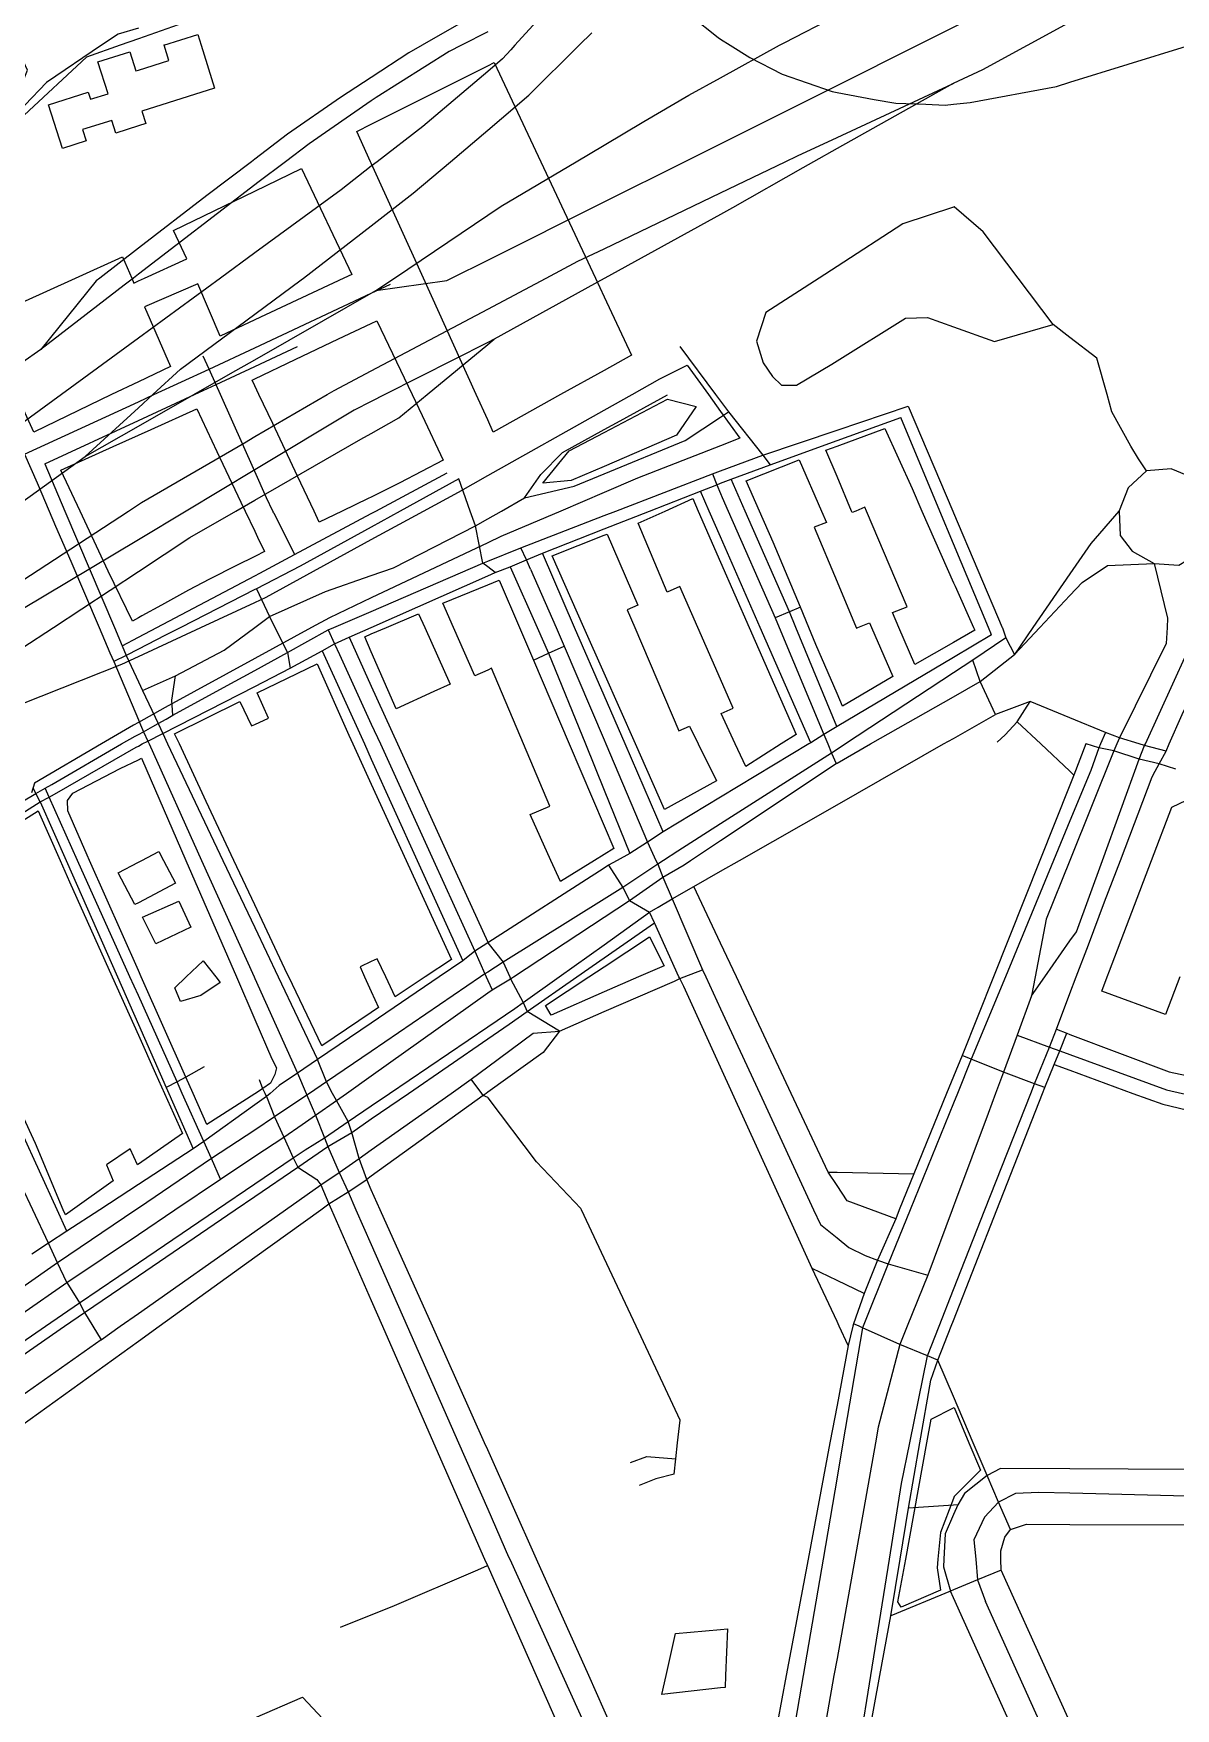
# Model space of a CAD drawing. Header units: millimetres. Extents: x 1 to 1052, y 2 to 1015.
# Drawn here: x 333 to 627.2, y 351.5 to 783 of the extents above; entities that cross this region are included whole.
import ezdxf

# ---------------------------------------------------------------- set-up
doc = ezdxf.new("R2010")
doc.units = ezdxf.units.MM

msp = doc.modelspace()

# ---------------------------------------------------------------- linework, layer by layer
at = {"layer": 'buildings'}
for points in [[(336.8689, 764.6854, 23.8636), (347.0833, 767.9036, 23.1693), (347.6518, 766.0931, 22.9805), (352.1828, 767.5176, 22.6832), (349.5974, 775.6986, 23.5514), (357.793, 778.2777, 23.0884), (359.3403, 773.3674, 22.5427), (360, 773.5746, 22.5046), (367.86, 776.0442, 22.1839), (366.6088, 780, 22.6292), (366.6006, 780.0257, 22.6319), (375.2947, 782.7602, 22.3161), (376.1667, 780, 22.009), (379.6579, 768.9483, 20.667), (360.8896, 763.0361, 21.5279), (361.915, 759.8033, 21.1651), (360, 759.2019, 21.2667), (354.1747, 757.3722, 21.6782), (353.1497, 760.6143, 22.0398), (345.6322, 758.2574, 22.5788), (346.5392, 755.3664, 22.273), (340.4252, 753.4423, 22.7445), (336.8689, 764.6854, 23.8636)], [(416.2938, 757.7984, 17.3468), (420, 759.6599, 17.3698), (450, 774.7279, 17.5226), (451.6553, 775.5593, 17.5067), (463.6625, 750, 14.8888), (477.7558, 720, 13.4737), (480, 715.2228, 13.3669), (487.0785, 700.1549, 13.0426), (480, 696.2259, 12.9134), (468.7836, 690, 12.5122), (451.4271, 680.366, 11.9369), (450, 683.5112, 11.9613), (447.0558, 690, 12.0559), (433.444, 720, 13.4794), (420, 749.6302, 16.2293), (419.8322, 750, 16.2715), (416.2938, 757.7984, 17.3468)], [(330, 713.7173, 19.9693), (343.7851, 720, 19.1356), (355.8961, 725.5196, 18.1346), (358.2849, 720, 17.1908), (358.8287, 718.7433, 16.9549), (360, 719.2758, 16.8678), (361.5928, 720, 16.8225), (372.499, 724.9587, 16.4551), (369.0279, 732.3054, 17.6157), (390, 742.4235, 16.9674), (402.0361, 748.2304, 17.0255), (415.0305, 720.9797, 13.7816), (412.9447, 720, 13.7446), (390, 709.2224, 13.4832), (381.0526, 705.0196, 13.7081), (375.3287, 718.5549, 15.4797), (361.6068, 712.5871, 15.8888), (368.2422, 697.2718, 13.6241), (360, 693.3117, 13.5362), (353.1071, 690, 13.8063), (333.0485, 680.3627, 14.6366), (330, 687.1403, 15.7651)], [(389.3059, 693.7389, 12.2599), (390, 694.0702, 12.2552), (400.3761, 699.0221, 12.5308), (411.5713, 704.3277, 12.7456), (420, 708.3365, 12.8539), (421.4362, 709.0196, 12.8958), (430.5244, 690, 11.8687), (433.0811, 684.6495, 11.766), (438.5549, 673.1529, 11.5717), (427.3978, 667.3127, 11.2377), (420, 663.6088, 11.0003), (419.2206, 663.2186, 10.9843), (412.5168, 660, 10.8393), (406.6076, 657.1629, 10.7841), (405.2617, 660, 10.7826), (401.0135, 668.9547, 11.0811), (394.6062, 682.5304, 11.5998), (391.074, 690, 11.9191), (390, 692.2712, 12.1094), (389.3059, 693.7389, 12.2599)], [(340.0607, 670.5661, 12.9888), (353.5341, 676.6487, 12.6559), (360, 679.5619, 12.3798), (363.2563, 681.029, 12.3812), (375.0583, 686.3449, 12.3113), (380.2553, 675.35, 11.561), (386.3993, 662.3339, 10.8107), (387.5173, 660, 10.6918), (390, 654.8176, 10.609), (390.7272, 653.2996, 10.601), (392.5171, 649.5468, 10.5851), (390.184, 648.389, 10.5442), (390, 648.2973, 10.5409), (385.3122, 645.9609, 10.5293), (378.2977, 642.4693, 10.4863), (372.9336, 639.5958, 10.4285), (365.9526, 635.785, 10.3225), (360.8879, 632.9917, 10.2238), (360, 632.476, 10.204), (358.5115, 631.6115, 10.1952), (352.2519, 644.5358, 10.7487), (346.8341, 656.1048, 11.3825), (345.0096, 660, 11.6257), (340.0607, 670.5661, 12.9888)], [(537.127, 675.6938, 13.2931), (540, 676.7457, 13.254), (552.3052, 681.2507, 12.8568), (559.3297, 665.8303, 13.3668), (561.891, 660, 13.5862), (570, 641.541, 15.0001), (570.406, 640.6169, 15.0734), (575.1989, 630, 15.9241), (575.5224, 629.2834, 16.0069), (570, 626.152, 16.3847), (560.0413, 620.5052, 17.0072), (555.9391, 630, 15.9198), (554.2845, 633.8297, 15.6302), (558.0416, 635.3351, 15.514), (547.5813, 660, 13.7348), (547.1564, 661.002, 13.7025), (544.8634, 660, 13.7631), (543.9274, 659.591, 13.8019), (543.7547, 660, 13.7746), (540, 668.8908, 13.5165), (537.127, 675.6938, 13.2931)], [(516.5855, 667.7829, 13.4719), (530.2232, 673.1672, 13.3719), (535.9734, 660, 13.7803), (537.2494, 657.078, 13.9893), (534.0742, 655.8734, 14.0371), (540, 641.7513, 15.083), (544.931, 630, 15.9064), (544.9884, 629.8632, 15.9216), (545.3354, 630, 15.9069), (548.3552, 631.1902, 15.8239), (548.8731, 630, 15.9112), (554.3443, 617.4277, 17.3338), (541.3885, 609.7793, 18.1164), (540, 612.9933, 17.7571), (534.5337, 625.6458, 16.2233), (532.7214, 630, 15.7106), (530.5486, 635.2201, 15.3201), (523.505, 651.9789, 14.1565), (519.9931, 660, 13.648), (516.5855, 667.7829, 13.4719)], [(488.7931, 656.9148, 12.9615), (495.6804, 660, 13.0717), (502.8543, 663.2136, 13.2884), (504.2595, 660, 13.3674), (510, 646.8715, 14.2449), (517.3772, 630, 15.3105), (529.4368, 602.4201, 18.5146), (525.621, 600, 18.621), (516.4744, 594.199, 18.9534), (513.7946, 600, 18.165), (510.1529, 607.8832, 17.2618), (513.2836, 609.2604, 17.2373), (510, 616.7168, 16.4024), (504.1504, 630, 14.8294), (499.5001, 640.56, 14.1084), (496.2026, 639.1456, 14.0264), (488.7931, 656.9148, 12.9615)], [(466.6401, 648.445, 12.3934), (480, 653.7586, 12.7614), (480.7853, 654.071, 12.7792), (488.7134, 635.7992, 13.8287), (485.9203, 634.5854, 13.7472), (487.8794, 630, 14.0265), (499.2317, 603.4294, 17.0389), (501.9996, 604.5886, 17.0972), (504.2566, 600, 17.6649), (508.9191, 590.5209, 19.0337), (495.55, 583.1432, 18.9406), (488.0873, 600, 16.6689), (480, 618.2677, 14.6283), (474.806, 630, 13.354), (466.6401, 648.445, 12.3934)], [(438.4499, 636.2677, 11.5353), (450, 641.0025, 11.8153), (452.9286, 642.203, 11.9312), (458.1863, 630, 12.4463), (461.8064, 621.5978, 13.2378), (471.0063, 600, 15.4754), (480, 578.8864, 18.2778), (482.4811, 573.0618, 19.045), (480, 571.5359, 19.0114), (477.5025, 570, 18.9344), (468.7203, 564.5989, 18.7028), (466.2743, 570, 17.8993), (460.9103, 581.8446, 16.3348), (465.9904, 584.0205, 16.5713), (459.2423, 600, 14.5659), (451.0065, 619.5023, 12.7103), (450, 619.0539, 12.675), (446.6578, 617.5649, 12.6172), (441.2006, 630, 11.6998), (438.4499, 636.2677, 11.5353)], [(418.3037, 627.6126, 11.0253), (420, 628.3335, 11.0379), (423.9213, 630, 11.1118), (432.1988, 633.5178, 11.364), (433.7733, 630, 11.4471), (440.3129, 615.3893, 12.449), (436.1243, 613.5102, 12.3468), (426.4605, 609.0767, 12.0631), (420, 623.7579, 11.2014), (418.3037, 627.6126, 11.0253)], [(369.3267, 602.6516, 10.3961), (386.132, 610.9879, 10.5735), (389.1631, 604.6657, 10.7069), (390, 605.049, 10.715), (393.5338, 606.6675, 10.8234), (390.6047, 613.1347, 10.6165), (406.0259, 620.6168, 10.9287), (414.2287, 602.2319, 11.7371), (415.2515, 600, 11.8509), (420, 589.6379, 12.6743), (428.9992, 570, 14.6191), (434.4982, 558.0002, 16.2496), (440.6932, 544.4714, 18.148), (433.8958, 540, 17.9383), (426.1479, 534.9033, 17.6908), (423.732, 540, 16.9602), (421.5226, 544.6611, 16.3184), (420, 543.961, 16.2386), (417.1125, 542.633, 16.1436), (418.301, 540, 16.4712), (420, 536.2362, 16.9604), (421.8657, 532.1031, 17.54), (420, 530.8373, 17.476), (407.2967, 522.2184, 17.3192), (398.7673, 540, 14.979), (398.3774, 540.8128, 14.8843), (390, 558.5686, 12.911), (384.6065, 570, 11.896), (377.4458, 585.177, 11.1199), (370.5587, 600, 10.4375), (369.3267, 602.6516, 10.3961)], [(330, 580.0804, 10.5446), (334.19, 582.8041, 10.5359), (339.8432, 570, 10.8807), (342.2634, 564.5183, 11.2024), (353.2607, 540, 12.7578), (360, 524.9749, 14.1807), (364.4085, 515.1463, 15.2407), (366.7172, 510, 15.8085), (371.3736, 499.6203, 17.0144), (360, 491.7712, 17.038), (359.771, 491.6132, 17.0421), (357.9007, 495.706, 16.6018), (351.7783, 491.5672, 16.7023), (353.5465, 487.4322, 17.1373), (342.9914, 480, 17.297), (341.1873, 478.7297, 17.3418), (340.6553, 480, 17.1896), (333.516, 497.0443, 15.4694), (330, 504.733, 14.7022)], [(608.2252, 536.3078, 26.1389), (609.6284, 540, 25.927), (610.2092, 541.5282, 25.7876), (621.052, 570, 23.3116), (626.2813, 583.7316, 21.8621), (630, 585.5704, 21.7293)], [(464.9337, 532.6069, 21.7926), (476.075, 540, 22.0608), (480, 542.6046, 22.163), (491.6757, 550.3524, 22.3177), (495.4247, 542.8861, 23.5121), (488.8324, 540, 23.2504), (480, 536.1332, 22.9059), (466.3571, 530.1602, 22.2136), (464.9337, 532.6069, 21.7926)], [(628.3462, 540, 25.9348), (624.6335, 530.3536, 26.4474), (608.2252, 536.3078, 26.1389)], [(494.8871, 355.1439, 36.6801), (495.971, 360, 36.6387), (498.3902, 370.8387, 36.2523), (510, 371.8819, 36.4376), (511.7474, 372.0389, 36.4153), (511.3047, 360, 36.8864), (511.193, 356.9608, 36.9261), (510, 356.8279, 36.9338), (494.8871, 355.1439, 36.6801)]]:
    msp.add_polyline3d(points, dxfattribs=at)
at = {"layer": 'highways'}
for points in [[(535.9497, 994.3021, 21.1147), (535.9241, 990, 21.2824), (535.8688, 980.7171, 21.4104), (534.7271, 960, 21.802), (534.5807, 957.3433, 21.7607), (531.683, 934.9103, 21.5896), (530.6733, 930, 21.5926), (526.579, 910.0893, 21.1801), (523.9853, 900, 21.0431), (522.0655, 892.5322, 20.8214), (514.4518, 870, 20.3192), (514.2217, 869.3192, 20.2957), (510, 859.2234, 20.0322), (506.6745, 851.2709, 19.7986), (500.5157, 840, 19.589), (495.2069, 830.2848, 19.2898), (483.4317, 811.5087, 18.7852), (482.2507, 810, 18.7618), (480, 807.1248, 18.6947), (470.0412, 794.4028, 18.1998), (457.0318, 780, 17.5765), (455.944, 778.7957, 17.5413)], [(421.1945, 716.7784, 13.3577), (425.9724, 720, 13.5222), (450, 736.201, 14.3609), (453.4549, 738.5305, 14.4581), (472.7985, 750, 14.6858), (480, 754.27, 14.754), (490.2572, 760.3518, 14.6465), (501.8559, 767.1164, 14.3786), (510, 771.617, 14.0952), (525.1694, 780, 13.499), (526.3518, 780.6534, 13.4661), (540, 787.6675, 12.9438), (540.2438, 787.7928, 12.9375), (569.3348, 799.8077, 11.8672), (570, 800.0301, 11.8369), (589.6886, 806.6131, 11.3914), (600, 809.2401, 11.1199), (602.9825, 810, 11.1102), (605.1177, 810.544, 11.1028), (625.3288, 814.5707, 10.9694), (630, 815.2099, 10.9278)], [(421.1945, 716.7784, 13.3577), (439.4387, 719.387, 13.4149), (440.6655, 720, 13.438), (450, 724.6642, 13.6656), (480, 739.6544, 14.1654), (500.7047, 750, 13.8557), (510, 754.6446, 13.671), (540, 769.6348, 12.6002), (560.744, 780, 11.9505), (570, 784.625, 11.6632), (595.4428, 797.338, 11.2211)], [(443.8018, 786.0936, 19.0406), (433.1163, 780, 18.9658), (429.6633, 778.0309, 18.9465), (420, 771.7171, 18.7516), (412.0395, 766.5158, 18.5508), (398.4642, 757.0636, 18.1816), (390, 750.6581, 17.9211), (389.1304, 750, 17.9256), (377.6443, 741.3075, 17.916), (360, 727.6871, 17.861), (350.042, 720, 18.2964), (349.1182, 719.2869, 18.3202), (334.8527, 701.6316, 17.4641)], [(502.2109, 787.6438, 15.3306), (509.3418, 781.9617, 14.4723), (510, 781.5499, 14.4045), (512.477, 780, 14.1731), (517.5751, 776.81, 13.8341), (525.8959, 772.5518, 13.3306), (538.7139, 768.1028, 12.6448), (540, 767.8536, 12.5811), (549.6074, 765.9919, 12.2281), (555.143, 765.1101, 12.0286), (562.8807, 764.8033, 11.759), (567.8487, 764.573, 11.5861), (570, 764.8072, 11.5134), (574.3092, 765.2763, 11.4403), (596.5092, 769.3733, 11.0819), (600, 770.4572, 11.0304), (630, 779.7722, 11.208)], [(450, 783.4791, 18.4072), (443.2083, 780, 18.4001), (440.0995, 778.4075, 18.4136), (421.2491, 766.5731, 18.1035), (420, 765.7051, 18.0626), (404.0448, 754.6187, 17.6215), (397.9146, 750, 17.4309), (390.7744, 744.6202, 17.1859), (390, 744.0257, 17.154), (360, 720.9927, 17.077), (358.707, 720, 17.1342), (356.3829, 718.2157, 17.2098), (334.8527, 701.6316, 17.4641)], [(346.2672, 674.0282, 12.9403), (360, 686.5805, 12.8716), (363.7411, 690, 12.9634), (370.8768, 696.5223, 13.4064), (390, 710.6889, 13.6021), (401.9385, 719.533, 14.0043), (402.5415, 720, 14.0221), (420, 733.5183, 14.7759), (430.7935, 741.8758, 15.2323), (440.376, 750, 15.5358), (450, 758.1594, 15.9614), (460.6341, 767.1751, 16.3264), (473.5999, 780, 16.5329), (476.8557, 783.2204, 16.6381)], [(455.944, 778.7957, 17.5413), (453.7882, 776.471, 17.4665), (450, 773.2646, 17.3848), (433.2691, 759.103, 16.7506), (421.5363, 750, 16.2079), (420, 748.808, 16.1551), (412.2383, 742.786, 15.9735), (390, 726.4934, 15.1127), (381.137, 720, 15.126), (360, 704.5142, 14.9737), (340.1891, 690, 15.1088), (330, 682.5351, 15.1674)], [(407.6825, 709.0711, 13.1333), (420, 716.0971, 13.3213), (421.1945, 716.7784, 13.3577)], [(383.7337, 695.4077, 12.6647), (390, 698.9828, 12.6534), (407.6825, 709.0711, 13.1333)], [(334.8527, 701.6316, 17.4641), (330, 698.1876, 17.4594)], [(346.2672, 674.0282, 12.9403), (360, 681.8646, 12.5412), (374.257, 690, 12.5477), (383.7337, 695.4077, 12.6647)], [(277.7151, 624.5277, 12.7879), (285.2936, 630, 12.6452), (300, 640.6193, 12.8748), (326.8399, 660, 12.5464), (330, 662.2819, 12.5391), (346.2672, 674.0282, 12.9403)]]:
    msp.add_polyline3d(points, dxfattribs=at)
at = {"layer": 'major_roads'}
for points in [[(701.625, 686.6961, 16.4002), (690, 683.1882, 15.8615), (681.7555, 680.7003, 15.4452), (660, 675.3333, 14.2309), (655.4007, 674.1986, 14.0935), (632.9352, 668.1129, 13.4629), (630, 669.283, 13.2649), (626.0738, 670.8481, 13.1087), (619.7699, 670.3433, 13.0366), (615.0238, 666.012, 13.2068), (612.6836, 660.0784, 13.5034), (612.6865, 660, 13.5078), (612.9165, 653.7219, 14.0814), (616.0089, 649.6309, 14.5191), (621.7227, 646.5263, 14.9338)], [(621.7227, 646.5263, 14.9338), (628.0982, 646.0652, 15.1227), (630, 647.2314, 15.0532), (634.2515, 649.8386, 14.996), (637.9211, 654.8626, 14.6676), (637.0222, 660, 14.1205), (636.6042, 662.3888, 13.9614), (632.9352, 668.1129, 13.4629)], [(612.6836, 660.0784, 13.5034), (612.616, 660, 13.5066), (605.4218, 651.6626, 14.1121), (600, 643.8033, 14.6754), (590.4776, 630, 15.8866), (585.7017, 623.077, 16.7108)], [(619.239, 599.5783, 19.9435), (619.431, 600, 19.9006), (630, 623.2204, 17.5008), (633.0858, 630, 16.8798), (633.3367, 630.5512, 16.8388), (637.9211, 654.8626, 14.6676)], [(585.7017, 623.077, 16.7108), (592.2279, 630, 15.8823), (600, 638.2447, 15.1537), (603.195, 641.6341, 14.9402), (609.6848, 645.9867, 14.7091), (621.7227, 646.5263, 14.9338)], [(621.7227, 646.5263, 14.9338), (625.1562, 632.3916, 16.3561), (625.0182, 630, 16.5796), (624.7818, 625.9032, 17.0457), (612.7933, 601.5752, 19.5492), (612.1122, 600, 19.716), (611.3462, 598.2282, 19.9035), (600, 570.0084, 23.0678), (593.8987, 554.8336, 24.5708), (591.0231, 540, 26.0466), (590.0707, 535.0869, 26.3645)], [(402.2157, 502.0136, 18.8961), (405.599, 504.3491, 18.9333), (411.0044, 508.1461, 18.9656), (413.6103, 510, 18.9697), (420, 514.5458, 19.0317), (450, 535.8883, 19.9259), (451.1313, 536.6931, 19.9534), (455.8959, 539.5328, 20.1207), (456.6062, 540, 20.14), (480, 555.3866, 20.7641), (486.5629, 559.7032, 20.8258), (495.1388, 565.7108, 20.8226), (500.5961, 568.891, 20.8715), (502.2639, 570, 20.8667), (510, 575.1438, 20.8683), (539.7818, 594.9462, 19.8269), (540, 595.0703, 19.8196), (548.6645, 600, 19.2487), (570, 612.1389, 18.0159), (576.8816, 616.0542, 17.5491), (585.6973, 623.0709, 16.7115)], [(590.0707, 535.0869, 26.3645), (593.5138, 540, 26.0123), (600, 549.2552, 25.0424), (601.6758, 551.6465, 24.8229), (608.3561, 570, 23.1652), (617.8416, 596.0608, 20.3088)], [(617.8416, 596.0608, 20.3088), (619.239, 599.5783, 19.9435)], [(590.0707, 535.0869, 26.3645), (586.417, 524.9498, 27.0566), (582.8837, 515.4803, 27.7212), (580.8414, 510, 28.1129), (578.9161, 504.8338, 28.3729)], [(341.5992, 461.2899, 19.1137), (360, 473.6768, 18.7134), (369.393, 480, 18.6676), (381.1484, 487.9134, 18.6726), (390, 493.8008, 18.6602), (397.4402, 498.7494, 18.8238), (402.2157, 502.0136, 18.8961)], [(578.9161, 504.8338, 28.3729), (570.5161, 482.3184, 29.5961), (570, 480.9335, 29.6761), (569.6521, 480, 29.724), (563.3722, 463.1491, 30.3353), (558.0966, 450, 30.8813), (556.2214, 445.3261, 31.2044), (550.6297, 424.0316, 32.6163), (549.9102, 420, 32.8767), (544.5561, 390, 35.1505), (540.6855, 368.3122, 36.3248), (540, 364.4331, 36.528), (539.2165, 360, 36.7506), (533.9146, 330, 37.1299), (528.6127, 300, 36.786), (527.1681, 291.8254, 36.6227)], [(256.6781, 402.8544, 22.7176), (270, 411.8637, 22.0248), (282.031, 420, 21.3325), (299.0642, 431.5192, 20.6503), (300, 432.1741, 20.6072), (325.4688, 450, 19.4974), (330, 453.1715, 19.4004), (341.5992, 461.2899, 19.1137)]]:
    msp.add_polyline3d(points, dxfattribs=at)
at = {"layer": 'minor_roads'}
for points in [[(595.6809, 708.0332, 11.3074), (586.6594, 720, 11.1947), (577.6884, 731.9, 11.3184), (570.1923, 738.3926, 11.4378), (570, 738.3282, 11.4414), (556.9407, 733.9538, 11.8716), (540, 722.9936, 12.4379), (535.3728, 720, 12.5655), (521.6349, 711.112, 12.9493), (519.2233, 703.789, 13.0088), (520.9709, 698.2249, 12.9889), (523.3632, 694.7071, 12.9653), (525.657, 692.4087, 12.9464), (529.5377, 692.4136, 12.9017), (538.6964, 697.8663, 12.7334), (540, 698.6822, 12.7046), (557.6285, 709.7163, 12.0513), (563.3476, 709.8451, 11.8809), (570, 707.4542, 11.7341), (580.5609, 703.6586, 11.6442), (595.6809, 708.0332, 11.3074)], [(330.662, 674.6298, 14.095), (360, 688.1598, 12.9823), (363.9902, 690, 12.9535), (378.2148, 696.56, 13.0447), (390, 702.0925, 12.9054), (420, 716.1756, 13.3261), (424.9317, 718.4907, 13.4415)], [(619.7699, 670.3433, 13.0366), (617.6978, 673.493, 12.8222), (615.6659, 676.7166, 12.6062), (610.8182, 685.5365, 12.036), (609.5652, 690, 11.7683), (606.9286, 699.3924, 11.5181), (600, 704.7151, 11.3124), (595.6809, 708.0332, 11.3074)], [(380.0272, 692.5632, 12.5676), (378.2148, 696.56, 13.0447), (376.7206, 699.9383, 13.4637)], [(394.8962, 659.563, 10.6978), (394.6848, 660, 10.6998), (393.0342, 663.4124, 10.8257), (390, 670.2126, 11.0928), (381.1709, 690, 12.2744), (380.0272, 692.5632, 12.5676)], [(458.523, 650.5681, 12.0031), (480, 658.8258, 12.5745), (483.0539, 660, 12.6365), (507.9085, 669.5564, 13.3655), (510, 670.3329, 13.4108), (520.8688, 674.3684, 13.3443), (540, 680.832, 13.1174), (558.3182, 687.0209, 12.4955)], [(558.3182, 687.0209, 12.4955), (569.8057, 660, 13.504), (570, 659.5429, 13.5391), (582.5596, 630, 15.906), (582.5938, 629.9196, 15.9153), (583.5216, 627.3829, 16.2104), (585.7017, 623.077, 16.7108)], [(330.662, 674.6298, 14.095), (333.9105, 667.2978, 12.9724), (337.0353, 660, 11.9536), (338.6879, 656.1405, 11.6858), (342.5841, 647.0599, 11.1086), (349.8903, 630, 10.2267), (352.6753, 623.4971, 10.207), (353.6526, 621.2198, 10.2034), (360, 606.261, 10.2226), (360.5729, 604.9107, 10.2371), (361.3592, 603.1653, 10.2575), (362.4299, 600.7343, 10.2871), (362.7611, 600, 10.2965), (376.2904, 570, 11.6582), (389.8197, 540, 14.301), (390, 539.6002, 14.3469), (401.0212, 515.1618, 17.5035), (403.2024, 510, 18.1617), (403.4044, 509.5219, 18.2262), (405.599, 504.3491, 18.9333), (407.9308, 498.5067, 19.7362), (408.8535, 496.2879, 20.0487), (411.7555, 489.635, 21.0129), (414.0203, 484.6461, 21.7598), (416.0647, 480, 22.4616), (420, 471.0565, 23.692), (429.2653, 450, 26.6435), (442.466, 420, 30.0794), (450, 402.878, 32.3145), (455.3971, 390.6126, 33.7292), (455.6747, 390, 33.7975), (469.274, 360, 35.9109), (480, 336.3383, 36.6383)], [(507.9085, 669.5564, 13.3655), (509.0437, 666.7852, 13.4358), (510, 664.4911, 13.4982), (510.4124, 663.5017, 13.5155)], [(442.5575, 668.2828, 11.5301), (427.4896, 660, 11.0476), (420, 655.883, 10.9089), (401.6628, 645.803, 10.6785), (390.4744, 640.0111, 10.4622), (390, 639.7682, 10.4518), (370.9237, 630, 10.211), (366.8478, 627.9129, 10.1945), (360, 624.4432, 10.1528), (356.8271, 622.8355, 10.1801), (353.6526, 621.2198, 10.2034)], [(510.4124, 663.5017, 13.5155), (511.9577, 660, 13.5815), (524.0899, 632.508, 15.3348), (525.1332, 630, 15.5128), (536.5858, 602.47, 18.7777), (537.6233, 600, 19.0839), (538.6094, 597.6521, 19.4269), (539.7818, 594.9462, 19.8269)], [(363.6894, 604.4728, 10.2902), (365.0611, 605.2623, 10.3083), (367.1258, 606.3947, 10.3345), (368.9149, 607.4459, 10.3553), (381.9167, 614.5122, 10.4726), (390, 618.9504, 10.5115), (398.4495, 623.5897, 10.6587), (408.9371, 629.3926, 10.7635), (410.3455, 630, 10.776), (420, 634.1635, 10.9672), (448.7796, 646.5748, 11.6901), (450, 647.075, 11.7138), (458.523, 650.5681, 12.0031)], [(460.9913, 644.9944, 12.2381), (459.9621, 647.4599, 12.1345), (458.523, 650.5681, 12.0031)], [(460.9913, 644.9944, 12.2381), (467.6027, 630, 12.9606), (469.7173, 625.2041, 13.4437), (480, 601.0326, 16.0836), (480.4393, 600, 16.1978), (491.1945, 574.7176, 19.5235), (493.3543, 570, 20.1856), (493.8052, 569.015, 20.3344), (495.1388, 565.7108, 20.8226), (497.5209, 560.1188, 21.6686)], [(530.5486, 635.2201, 15.3201), (527.7414, 634.0138, 15.3308), (524.0896, 632.5033, 15.335)], [(408.9371, 629.3926, 10.7635), (410.5182, 625.7652, 10.9028), (411.8381, 623.0526, 11.0157)], [(411.8381, 623.0526, 11.0157), (420, 605.1414, 11.8668), (422.3429, 600, 12.1912), (436.0134, 570, 15.2135), (446.6437, 546.6718, 18.4867), (449.2222, 540.7588, 19.3354), (449.5785, 540, 19.4476), (450, 539.1023, 19.5837), (451.1313, 536.6931, 19.9534)], [(461.8064, 621.5978, 13.2378), (465.6393, 623.4307, 13.3367), (469.7134, 625.2028, 13.4436)], [(359.1366, 602.0053, 10.2377), (360, 602.4554, 10.2372), (361.3636, 603.1662, 10.2576), (363.6942, 604.4785, 10.2903)], [(586.4197, 605.6725, 18.7528), (583.3157, 602.3627, 19.1438)], [(601.0442, 591.9872, 20.4101), (600, 592.9644, 20.2684), (592.4815, 600, 19.4151), (586.4197, 605.6725, 18.7528)], [(335.9749, 588.5847, 10.4326), (337.7234, 589.5817, 10.4236), (355.6802, 600, 10.2372), (359.1366, 602.0053, 10.2377)], [(583.3157, 602.3627, 19.1438), (581.2269, 600.4397, 19.3705)], [(167.8979, 470.5754, 11.7777), (170.8459, 473.0949, 11.7433), (180, 479.5454, 11.6636), (180.6451, 480, 11.6526), (210, 500.6853, 11.4881), (210.577, 501.0919, 11.4836), (220.924, 508.8742, 11.3548), (222.4519, 510, 11.3323), (240, 522.9303, 11.3806), (249.6777, 530.0613, 11.3792), (252.5494, 532.055, 11.3708), (263.1792, 540, 11.2819), (270, 545.098, 11.2758), (271.856, 546.4853, 11.269), (294.1462, 562.9605, 10.9422), (300, 566.6905, 10.8008), (305.1938, 570, 10.695), (307.499, 571.4689, 10.6834), (330, 585.0608, 10.4537), (333.6243, 587.2501, 10.4421), (335.9749, 588.5847, 10.4326)], [(381.1484, 487.9134, 18.6726), (378.8298, 493.1945, 18.0451), (376.8879, 497.6083, 17.5239), (371.3208, 510, 16.0711), (369.984, 512.9756, 15.7365), (360, 535.1779, 13.3327), (357.8316, 540, 12.8759), (344.3412, 570, 10.9502), (336.992, 586.343, 10.4878), (335.9749, 588.5847, 10.4326)], [(341.5992, 461.2899, 19.1137), (339.2083, 466.3406, 18.4965), (336.8261, 471.3722, 17.8813), (332.7973, 480, 16.8282), (330, 485.9904, 16.2158), (318.7884, 510, 13.9081), (304.7796, 540, 11.7811), (300, 550.2356, 11.3612), (296.9666, 556.7317, 11.1356)], [(497.5209, 560.1188, 21.6686), (505.3409, 541.8407, 24.5263), (506.193, 540, 24.8275), (510, 531.776, 26.0102), (520.0805, 510, 28.3882), (533.968, 480, 30.1286), (535.7032, 476.2517, 30.2923), (540, 472.7502, 30.4341), (543.0211, 470.2883, 30.4794), (547.211, 468.2233, 30.4817), (550.398, 467.0067, 30.4659), (553.2176, 466.1149, 30.4428), (563.3722, 463.1491, 30.3353)], [(498.0985, 538.9352, 24.2076), (499.4813, 539.5466, 24.2666), (500.6394, 540, 24.323), (505.3409, 541.8407, 24.5263)], [(468.4739, 526.0284, 22.9009), (480, 531.0501, 23.5076), (498.0985, 538.9352, 24.2076)], [(416.8512, 493.2308, 21.0748), (420, 495.4553, 21.1015), (440.5887, 510, 21.6732), (445.7755, 513.6641, 21.8449), (450, 516.8035, 21.9579), (461.7354, 525.5245, 22.2547), (468.4739, 526.0284, 22.9009)], [(586.417, 524.9498, 27.0566), (594.7547, 521.9154, 27.0972), (597.3942, 520.9475, 27.108), (600, 519.9998, 27.1171), (624.9159, 510.9382, 27.4802), (629.0449, 510, 27.4997), (630, 509.783, 27.4993), (660, 502.9663, 28.0941), (665.0076, 501.8284, 28.1801), (670.1393, 500.2264, 28.2764)], [(450.1359, 508.8275, 22.8364), (450, 508.8957, 22.8134), (448.8538, 509.4708, 22.6221), (448.4653, 510, 22.5177), (445.7755, 513.6641, 21.8449)], [(462.5448, 492.3188, 26.012), (450.1359, 508.8275, 22.8364)], [(407.0163, 486.4346, 20.9202), (411.7586, 489.6396, 21.0127), (416.8512, 493.2308, 21.0748)], [(498.0216, 411.9039, 34.0154), (498.4436, 415.8106, 33.7626), (498.9058, 420, 33.4918), (499.5476, 425.8181, 33.1207), (488.2132, 450, 31.2481), (480, 467.5229, 29.8087), (474.1518, 480, 28.4021), (474.0008, 480.3221, 28.3558), (462.5448, 492.3188, 26.012)], [(350.402, 446.5139, 21.0507), (355.3459, 450, 20.8754), (360, 453.2817, 20.7586), (390, 474.4358, 20.5264), (397.8909, 480, 20.7161), (407.0163, 486.4346, 20.9202)], [(341.5992, 461.2899, 19.1137), (344.7977, 456.0444, 19.7871), (346.1344, 453.5828, 20.0955), (348.2974, 450, 20.554), (350.402, 446.5139, 21.0507)], [(350.402, 446.5139, 21.0507), (330, 432.0714, 21.9642), (312.9474, 420, 22.7609), (307.5852, 416.2042, 23.1222), (300, 411.3133, 23.5915), (289.8778, 404.7867, 24.1238)], [(486.7551, 414.882, 33.5721), (491.0164, 416.4589, 33.5586)], [(491.0164, 416.4589, 33.5586), (498.4436, 415.8106, 33.7626)], [(493.2889, 410.6752, 33.9954), (488.9881, 408.9599, 34.0172)], [(498.0216, 411.9039, 34.0154), (493.2889, 410.6752, 33.9954)], [(761.2347, 401.9495, 34.3208), (753.0994, 400.8436, 34.3589), (750, 400.9028, 34.345), (720, 401.4755, 33.8513), (699.6251, 401.8644, 33.4077), (690, 402.6487, 33.1517), (684.4861, 403.098, 33.0712), (671.0674, 405.1244, 32.7907), (660, 405.4149, 32.6651), (630, 406.2025, 32.5994), (600, 406.9901, 32.714), (592.0114, 407.1998, 32.8387), (586.0145, 406.9524, 32.9641), (581.6194, 404.7272, 33.2122), (577.9513, 400.8153, 33.5716), (575.2756, 394.9621, 34.0554), (575.7273, 390, 34.4222), (576.2152, 384.6394, 34.7488), (578.2536, 379.0625, 35.0728)], [(636.4892, 250.0836, 37.4105), (632.1576, 259.7066, 37.4309), (630, 264.4835, 37.4338), (627.5084, 270, 37.433), (613.9582, 300, 37.546), (603.458, 323.2473, 37.3417), (600.4087, 330, 37.2859), (600, 330.905, 37.2451), (586.8616, 360, 36.2125), (578.2536, 379.0625, 35.0728)], [(400.5661, 314.8511, 36.0609), (390, 327.0317, 35.5201), (387.4251, 330, 35.3743), (376.1337, 343.0168, 34.1813), (390, 349.1037, 33.7466), (402.2493, 354.4809, 33.6197), (417.8909, 337.8305, 35.0259)]]:
    msp.add_polyline3d(points, dxfattribs=at)
at = {"layer": 'parks'}
for points in [[(360, 784.407, 23.4055), (354.7861, 782.8885, 23.6856), (350.5119, 780, 23.8133), (336.3614, 770.4373, 24.2969), (330.7557, 764.6026, 24.4199), (330, 764.556, 24.4864), (327.8505, 764.4235, 24.7113), (330, 769.858, 24.816), (331.4651, 773.5621, 24.922), (330, 776.7802, 25.2462), (328.5341, 780, 25.5764), (327.287, 782.7394, 25.8105), (320.5624, 789.6094, 26.6342)], [(330, 610.3137, 10.261), (355.7558, 620.5373, 10.1922), (360, 622.5135, 10.1602), (376.0783, 630, 10.2485), (390, 636.4823, 10.4174), (392.9463, 637.8542, 10.4834), (420, 652.6366, 10.9176), (433.4759, 660, 11.1673), (442.4354, 664.8956, 11.4537), (450, 669.1368, 11.6779), (480, 685.9569, 12.7333), (487.2112, 690, 12.8494), (494.3888, 694.0243, 12.9913), (501.4008, 697.5723, 13.0892), (506.8694, 690, 13.0801), (510, 685.6652, 13.1816), (514.979, 678.7709, 13.2684), (510, 676.8232, 13.3138), (488.5921, 668.4491, 12.8381), (480, 664.7806, 12.5684), (468.8032, 660, 12.1455), (453.3848, 653.417, 11.7394), (450, 651.8172, 11.6345), (420, 637.638, 10.9579), (409.2154, 632.5408, 10.7575), (404.5632, 630, 10.6549), (390, 622.0461, 10.4662), (366.8737, 609.4154, 10.3114), (360, 605.5559, 10.2253), (358.7617, 604.8605, 10.2276), (350.4622, 600, 10.2257), (333.2075, 589.8949, 10.3868), (332.4539, 587.4424, 10.4292)], [(464.1724, 667.1525, 12.0867), (470.951, 675.5336, 12.3963), (480, 680.2711, 12.689), (496.3387, 688.8251, 12.9619), (503.6895, 686.8998, 13.0743), (498.6139, 679.5645, 13.0492), (480, 671.5203, 12.6209), (471.5355, 667.8623, 12.3273), (464.1724, 667.1525, 12.0867)], [(341.7853, 585.4005, 10.5493), (343.1489, 587.2932, 10.5156), (355.2912, 593.7061, 10.4216), (360, 595.9524, 10.3742), (360.8206, 596.3439, 10.3777), (372.2397, 570, 11.5423), (385.2435, 540, 14.0909), (390, 529.0267, 15.3434), (394.3933, 518.8913, 16.6382), (395.572, 516.5864, 16.947), (395.1584, 514.843, 17.0797), (394.0044, 512.5862, 17.2034), (392.0923, 511.2106, 17.1849), (390.2026, 510, 17.1524), (390, 509.8702, 17.1489), (377.6496, 501.9578, 17.17), (374.0798, 510, 16.2285), (372.214, 514.2032, 15.7537), (360.7498, 540, 12.9664), (360, 541.6872, 12.8341), (347.4176, 570, 10.9978), (346.8247, 571.3342, 10.9544), (341.7885, 582.7928, 10.6106), (341.7853, 585.4005, 10.5493)], [(354.7943, 566.7921, 11.2921), (360, 569.5489, 11.2184), (360.8518, 570, 11.2166), (365.246, 572.327, 11.2647), (366.48, 570, 11.3776), (369.5658, 564.181, 11.8354), (360, 559.1127, 11.8236), (359.1188, 558.6458, 11.8336), (354.7943, 566.7921, 11.2921)], [(361.0971, 555.3707, 12.0813), (370.39, 559.5365, 12.1589), (373.4778, 552.7725, 12.7107), (364.5151, 548.5172, 12.6231), (361.0971, 555.3707, 12.0813)], [(369.3615, 537.1886, 13.6052), (372.3277, 540, 13.4979), (376.7173, 544.1605, 13.418), (379.9645, 540, 13.8485), (381.093, 538.5542, 14.0318), (376.1172, 535.1867, 14.1007), (370.8687, 533.626, 13.9864), (369.3615, 537.1886, 13.6052)], [(555.6954, 378.9816, 35.4754), (557.6944, 390, 34.8156), (563.1372, 420, 32.4845), (564.2387, 426.0713, 32.1016), (570, 428.9951, 31.7681), (570.1821, 429.0875, 31.7587), (573.9946, 420, 32.199), (576.9667, 412.9158, 32.6733), (570.1767, 406.1053, 33.3066), (570, 405.6409, 33.3441), (566.6472, 396.8319, 34.0848), (565.9951, 390, 34.604), (565.7802, 387.7485, 34.7425), (566.6506, 381.9898, 35.063), (556.5433, 377.6541, 35.531), (555.6954, 378.9816, 35.4754)]]:
    msp.add_polyline3d(points, dxfattribs=at)
at = {"layer": 'paths'}
for points in [[(397.506, 795.1457, 22.3249), (392.4896, 793.1073, 22.3391), (390, 792.2291, 22.361), (379.0089, 788.3521, 22.6066), (360, 781.6539, 23.1884), (355.3065, 780, 23.4316), (346.6073, 776.9346, 23.893), (330.5814, 761.9747, 24.2713), (330, 761.8278, 24.3169), (324.8272, 760.5206, 24.8222)], [(335.8686, 672.2087, 13.4434), (360, 683.332, 12.644), (374.4657, 690, 12.5394), (380.031, 692.5653, 12.5676), (390, 697.264, 12.5141), (400.9766, 702.4376, 12.7743)], [(499.4997, 702.3674, 13.1289), (508.7251, 690, 13.1018), (510, 688.2909, 13.1424), (512.04, 685.5562, 13.168), (520.8688, 674.3684, 13.3443), (522.794, 671.9368, 13.3987)], [(459.515, 663.425, 11.8801), (463.6905, 669.4078, 12.1036), (469.2751, 675.0941, 12.3436), (480, 680.9869, 12.6946), (484.1295, 683.2559, 12.7818), (496.3136, 689.9758, 12.9563)], [(361.0287, 613.7507, 10.2074), (369.5803, 617.5664, 10.2918), (382.1032, 624.168, 10.3611), (389.9728, 630, 10.3495), (390, 630.0202, 10.3499), (393.7622, 632.8083, 10.4533), (408.1892, 639.2972, 10.754), (420, 643.3832, 10.9425), (425.7578, 645.3752, 11.0916), (446.8871, 656.1736, 11.4939), (450, 657.9611, 11.5318), (453.5505, 660, 11.6201), (459.515, 663.425, 11.8801), (472.2814, 666.3898, 12.3347), (480, 669.5736, 12.6057), (500.8527, 678.1751, 13.1043), (510, 684.2103, 13.2034), (512.04, 685.5562, 13.168)], [(366.2729, 602.6755, 10.3437), (390, 614.8505, 10.5715), (399.0891, 619.5143, 10.7607), (407.3318, 624.0338, 10.873), (410.5182, 625.7652, 10.9028), (414.2795, 627.4934, 10.938), (419.9483, 630, 10.9773), (420, 630.0229, 10.9783), (450, 643.2884, 11.7771), (451.9168, 644.136, 11.8494), (455.7478, 645.6627, 11.9908), (459.9621, 647.4599, 12.1345), (464.1017, 649.1155, 12.2687), (480, 655.3835, 12.7014), (491.7092, 660, 12.9348), (504.8147, 665.1669, 13.3296), (509.0437, 666.7852, 13.4358), (510, 667.1688, 13.4582), (512.6965, 668.2506, 13.4506), (522.794, 671.9368, 13.3987), (540, 678.1677, 13.2064), (556.3986, 684.1061, 12.6581)], [(579.8262, 628.0996, 16.1351), (579.0314, 630, 15.9147), (570, 651.5965, 14.184), (566.4858, 660, 13.5385), (556.4017, 684.1137, 12.6577)], [(624.7682, 598.1355, 20.2415), (625.5927, 600, 20.0561), (628.9467, 607.5838, 19.2689), (630, 609.957, 19.0238), (635.5032, 622.3566, 17.8704), (650.1059, 630, 17.7491), (653.3321, 631.6887, 17.7401), (660, 635.4539, 17.6837), (671.1069, 641.7257, 17.867), (682.2546, 647.6974, 18.0799), (690, 651.8249, 18.2274), (697.1455, 655.6326, 18.3951), (705.2257, 660, 18.5996), (720, 667.9855, 19.1446), (730.8291, 673.8387, 19.2883)], [(335.8686, 672.2087, 13.4434), (341.0637, 660, 11.7879), (353.8295, 630, 10.1896), (355.8252, 625.3102, 10.1812)], [(355.8252, 625.3102, 10.1812), (360, 627.5076, 10.1411), (364.7351, 630, 10.166), (390, 643.2984, 10.4887), (391.2857, 643.9752, 10.5148), (400.2363, 648.82, 10.6765), (420, 659.3643, 10.8996), (421.1915, 660, 10.9217), (439.5754, 669.8082, 11.5122)], [(451.9168, 644.136, 11.8494), (450, 645.6261, 11.738), (448.7796, 646.5748, 11.6901), (446.8871, 656.1736, 11.4939), (445.519, 660, 11.4082), (442.5575, 668.2828, 11.5301)], [(533.2448, 600.3328, 18.8796), (520.2355, 630, 15.385), (510, 653.342, 13.9099), (507.0804, 660, 13.4647), (504.8147, 665.1669, 13.3296)], [(539.9915, 604.5263, 18.6811), (529.4132, 630, 15.6244), (527.7447, 634.0179, 15.3306), (516.3233, 660, 13.6177), (512.6965, 668.2506, 13.4506)], [(394.8962, 659.563, 10.6978), (400.2363, 648.82, 10.6765)], [(495.2481, 577.3806, 19.5381), (485.427, 600, 16.505), (480, 612.4993, 15.1154), (472.4014, 630, 13.2227), (464.1017, 649.1155, 12.2687)], [(455.7478, 645.6627, 11.9908), (462.7187, 630, 12.6939), (465.6409, 623.4342, 13.3365), (475.1588, 600, 15.7965), (480, 588.0803, 17.3603), (486.6218, 571.7766, 19.4878)], [(390.4744, 640.0111, 10.4622), (393.7622, 632.8083, 10.4533), (395.1901, 630, 10.4585), (398.4495, 623.5897, 10.6587), (399.0891, 619.5143, 10.7607)], [(583.5216, 627.3829, 16.2104), (574.9818, 621.5755, 16.9078), (570, 618.2987, 17.2989), (542.1791, 600, 19.194), (540, 598.5667, 19.3628), (538.6094, 597.6521, 19.4269), (510, 579.4309, 20.3768), (499.0065, 572.4292, 20.3524), (495.3058, 570, 20.3348), (493.8052, 569.015, 20.3344), (484.8438, 563.0468, 20.3121), (480, 560.0206, 20.2569), (453.9988, 543.7763, 19.4906), (450, 541.2501, 19.3594), (449.2222, 540.7588, 19.3354), (448.1101, 540, 19.3063), (420, 520.8212, 18.4324), (408.5034, 512.9773, 18.2903), (404.1099, 510, 18.2321), (403.4044, 509.5219, 18.2262), (395.0972, 503.9101, 18.1242), (390, 500.5525, 18.0252), (378.8298, 493.1945, 18.0451), (360, 480.4324, 18.0411), (359.3621, 480, 18.05), (339.2083, 466.3406, 18.4965), (330, 459.9431, 18.7187)], [(579.8256, 628.0987, 16.1352), (570, 622.2843, 16.835), (540, 604.5313, 18.6809), (536.5858, 602.47, 18.7777), (533.2448, 600.3328, 18.8796), (532.6939, 600, 18.8938), (510, 586.2916, 19.5903), (495.2481, 577.3806, 19.5381), (491.1945, 574.7176, 19.5235), (486.6218, 571.7766, 19.4878), (483.3706, 570, 19.4224), (481.112, 568.7658, 19.3854), (480, 568.0517, 19.3779), (450.0479, 548.8173, 18.5848), (450, 548.7872, 18.5833), (446.6437, 546.6718, 18.4867), (443.5685, 544.1103, 18.4561), (437.5202, 540, 18.2871), (420, 528.0937, 17.738), (406.1788, 518.7011, 17.5668), (401.0212, 515.1618, 17.5035), (396.3025, 512.0156, 17.4355), (393.9488, 510, 17.4433), (393.0225, 509.2067, 17.4474), (390, 507.034, 17.4156), (376.8879, 497.6083, 17.5239), (374.1062, 495.704, 17.5323), (360, 486.5026, 17.5041), (350.0313, 480, 17.6208), (341.5807, 474.4877, 17.7863)], [(414.2795, 627.4934, 10.938), (420, 614.9106, 11.5176), (426.7788, 600, 12.4575), (440.4176, 570, 15.5868), (450, 548.9226, 18.5693), (450.0479, 548.8173, 18.5848)], [(355.8252, 625.3102, 10.1812), (356.8271, 622.8355, 10.1801), (360, 615.9749, 10.1853), (361.0287, 613.7507, 10.2074), (365.0611, 605.2623, 10.3083), (366.2729, 602.6755, 10.3437), (367.5443, 600, 10.383), (381.8007, 570, 11.8158), (390, 552.7462, 13.3494), (396.0572, 540, 14.772), (406.1788, 518.7011, 17.5668)], [(407.3318, 624.0338, 10.873), (418.2285, 600, 11.9761), (420, 596.0928, 12.2857), (431.8303, 570, 14.859), (443.5685, 544.1103, 18.4561)], [(580.8409, 607.6378, 18.5281), (576.8816, 616.0542, 17.5491), (574.9818, 621.5755, 16.9078)], [(368.9149, 607.4459, 10.3553), (368.5906, 611.3111, 10.3235), (369.5803, 617.5664, 10.2918)], [(609.1653, 602.9609, 19.2946), (600, 606.733, 18.6143), (589.7411, 610.9551, 18.1283), (580.8409, 607.6378, 18.5281)], [(586.4171, 605.6642, 18.7538), (589.7411, 610.9551, 18.1283)], [(497.5209, 560.1188, 21.6686), (503.1393, 563.2916, 21.7423), (510, 567.2072, 21.8039), (514.8934, 570, 21.7251), (540, 584.3289, 21.2231), (567.4582, 600, 19.4074), (570, 601.4507, 19.26), (580.8409, 607.6378, 18.5281)], [(359.4293, 599.1669, 10.2714), (360, 599.4663, 10.2634), (361.0174, 600, 10.265), (362.4345, 600.7434, 10.2871)], [(362.4345, 600.7434, 10.2871), (366.2729, 602.6755, 10.3437)], [(607.4837, 599.0044, 19.7172), (604.173, 600, 19.5157), (604.0895, 600.0251, 19.5106), (604.08, 600, 19.5134), (601.0442, 591.9872, 20.4101), (600, 589.3707, 20.7066), (592.2692, 570, 23.1113), (580.2963, 540, 26.1943), (572.2143, 519.7494, 27.6468), (570, 514.3285, 28.0497), (568.2319, 510, 28.3604), (559.7656, 489.2735, 29.4308), (556.0398, 480, 29.9154), (555.1173, 477.7039, 30.0072)], [(609.1653, 602.9609, 19.2946), (607.9068, 600, 19.6099), (607.4837, 599.0044, 19.7172)], [(624.7682, 598.1355, 20.2415), (619.239, 599.5783, 19.9435), (617.8777, 600, 19.8614), (612.7933, 601.5752, 19.5492), (609.1653, 602.9609, 19.2946)], [(338.9737, 587.4324, 10.4799), (359.4317, 599.1711, 10.2713)], [(607.4837, 599.0044, 19.7172), (605.3841, 593.1753, 20.3617), (600, 580.1714, 21.8285), (595.7886, 570, 23.092), (583.3674, 540, 26.152), (574.5871, 518.7934, 27.6656), (571.02, 510, 28.3174), (570, 507.4857, 28.4543), (558.8502, 480, 29.8759), (553.2176, 466.1149, 30.4428), (546.7259, 450, 31.1785), (546.5746, 449.6245, 31.2049), (541.5187, 420, 33.1255), (540, 411.1013, 33.7923), (536.3987, 390, 35.3238), (531.2787, 360, 36.7892), (527.6062, 338.4812, 37.0671)], [(617.8416, 596.0608, 20.3088), (611.3462, 598.2282, 19.9035), (607.4837, 599.0044, 19.7172)], [(608.9384, 559.3239, 24.1523), (613.0004, 570, 23.2188), (621.1913, 591.5284, 20.8962), (621.9834, 593.026, 20.7455), (622.9715, 594.8702, 20.5617), (624.7682, 598.1355, 20.2415)], [(627.3171, 593.4728, 20.8141), (622.9715, 594.8702, 20.5617), (617.8416, 596.0608, 20.3088)], [(334.7357, 585.0883, 10.4948), (333.6279, 587.2518, 10.4421), (332.9853, 588.5516, 10.4116)], [(334.7357, 585.0883, 10.4948), (336.992, 586.343, 10.4878), (338.9737, 587.4324, 10.4799)], [(300.9688, 563.6379, 10.9088), (310.9839, 570, 10.7029), (330, 582.08, 10.5081), (334.7357, 585.0883, 10.4948)], [(334.7357, 585.0883, 10.4948), (341.3826, 570, 10.9045), (354.5986, 540, 12.7924), (360, 527.7391, 13.951), (367.1457, 511.5186, 15.7027), (367.8141, 510, 15.8711), (374.1062, 495.704, 17.5323)], [(481.112, 568.7658, 19.3854), (484.8438, 563.0468, 20.3121), (486.5629, 559.7032, 20.8258), (491.7078, 556.6504, 21.5958)], [(341.5807, 474.4877, 17.7863), (339.0696, 480, 17.1167), (330, 499.9094, 15.0917), (325.4033, 510, 14.1257), (311.7369, 540, 11.8847), (300.9688, 563.6379, 10.9088)], [(555.1173, 477.7039, 30.0072), (548.8683, 480, 30.0162), (542.615, 482.2976, 29.9948), (540, 486.2804, 29.841), (537.7288, 489.7397, 29.6609), (528.2012, 510, 28.5188), (514.0936, 540, 25.342), (510, 548.7051, 24.0953), (503.1404, 563.292, 21.7424)], [(407.9308, 498.5067, 19.7362), (414.039, 502.7584, 19.7909), (420, 506.8, 19.8256), (424.7197, 510, 19.9718), (450, 527.1403, 20.8573), (456.9724, 531.8677, 21.0645), (459.1316, 533.4072, 21.115), (468.3717, 540, 21.3008), (480, 548.2968, 21.54), (491.7078, 556.6504, 21.5958), (493.9411, 557.9249, 21.6328), (497.5209, 560.1188, 21.6686)], [(542.877, 445.0504, 31.5771), (540.567, 450, 31.3395), (540, 451.2148, 31.3051), (533.625, 464.8742, 30.791), (526.7315, 480, 30.1139), (513.0592, 510, 28.2753), (510, 516.7126, 27.5431), (500.5046, 537.5477, 24.5732), (499.4813, 539.5466, 24.2666), (499.276, 540, 24.1992), (492.9619, 553.9402, 22.0132), (491.7078, 556.6504, 21.5958)], [(545.8835, 342.332, 36.9091), (548.6979, 360, 36.6234), (553.4767, 390, 34.9231), (556.5792, 409.4765, 33.4384), (558.7207, 420, 32.6155), (563.2802, 442.4045, 31.185), (566.2765, 450, 30.6675), (570, 459.4385, 30.3024), (578.1114, 480, 29.4563), (589.9462, 510, 27.9234), (590.9165, 512.4594, 27.7511), (594.7547, 521.9154, 27.0972), (596.5008, 526.5108, 26.7876), (600, 535.714, 26.1788), (601.6296, 540, 25.9236), (604.7549, 548.2197, 25.1574), (608.9384, 559.3239, 24.1523)], [(408.8543, 496.292, 20.0483), (414.9784, 499.9501, 20.1752), (420, 503.3997, 20.208), (429.6079, 510, 20.4959), (450, 524.0086, 21.1908), (455.5463, 527.8188, 21.3592), (460.2018, 531.0697, 21.4817), (472.9937, 540, 21.7568), (480, 544.8913, 21.9128), (492.9619, 553.9402, 22.0132)], [(450.0479, 548.8173, 18.5848), (453.9988, 543.7763, 19.4906), (455.687, 540, 20.0493), (455.8959, 539.5328, 20.1207), (459.1316, 533.4072, 21.115), (460.2018, 531.0697, 21.4817)], [(468.4739, 526.0284, 22.9009), (460.2018, 531.0697, 21.4817)], [(596.5008, 526.5108, 26.7876), (599.195, 525.4844, 26.8034), (600, 525.181, 26.8077), (625.5928, 515.5345, 27.2316), (630, 514.586, 27.2546), (651.3084, 510, 27.7974), (660, 508.1294, 27.9676), (661.2235, 507.8661, 27.9894), (667.0961, 507.577, 28.07)], [(468.4739, 526.0284, 22.9009), (464.3329, 520.5021, 23.0892), (450, 510.2877, 22.6516), (449.5963, 510, 22.639), (448.8538, 509.4708, 22.6221), (420, 488.6421, 21.8677), (418.8289, 487.7967, 21.8559)], [(595.9686, 517.4406, 27.3467), (597.3942, 520.9475, 27.108), (599.195, 525.4844, 26.8034)], [(416.8512, 493.2308, 21.0748), (414.9784, 499.9501, 20.1752), (414.039, 502.7584, 19.7909), (411.0044, 508.1461, 18.9656), (410.0447, 510, 18.6929), (408.5034, 512.9773, 18.2903), (406.1788, 518.7011, 17.5668)], [(574.5871, 518.7934, 27.6656), (572.2143, 519.7494, 27.6468)], [(590.9165, 512.4594, 27.7511), (582.8837, 515.4803, 27.7212), (574.5871, 518.7934, 27.6656)], [(376.9559, 516.8466, 15.7805), (372.214, 514.2032, 15.7537), (369.984, 512.9756, 15.7365), (367.1457, 511.5186, 15.7027)], [(393.0225, 509.2067, 17.4474), (392.652, 510, 17.3426), (392.0901, 511.2032, 17.1854), (391.1893, 513.4865, 16.9003)], [(529.3248, 241.4746, 35.5931), (534.5526, 270, 36.3423), (538.5217, 291.6568, 36.7153), (540, 299.7205, 36.8334), (540.0512, 300, 36.8373), (545.5511, 330, 37.0812), (551.0509, 360, 36.59), (553.8688, 375.371, 35.7113), (556.2799, 390, 34.8517), (558.4518, 403.178, 33.8418), (561.3595, 420, 32.5373), (564.1464, 436.1227, 31.5241), (565.9798, 441.2844, 31.1764), (569.4016, 450, 30.5859), (570, 451.5243, 30.527), (581.1796, 480, 29.3569), (592.9576, 510, 27.8607), (593.5361, 511.4737, 27.7584), (595.9686, 517.4406, 27.3467)], [(595.9686, 517.4406, 27.3467), (600, 515.9611, 27.3582), (616.243, 510, 27.5942), (623.9325, 507.178, 27.6262), (630, 505.7156, 27.6241), (659.6408, 498.5715, 28.1974), (660, 498.4845, 28.2038), (662.9985, 497.7586, 28.2545)], [(393.0225, 509.2067, 17.4474), (395.0972, 503.9101, 18.1242), (397.4402, 498.7494, 18.8238), (399.8651, 493.3889, 19.5654), (401.0424, 490.9905, 19.9106), (405.957, 487.837, 20.677)], [(593.5361, 511.4737, 27.7584), (590.9165, 512.4594, 27.7511)], [(225.8554, 367.3941, 24.2498), (228.0009, 371.2987, 24.1481), (240, 379.6565, 24.673), (254.8499, 390, 24.5148), (270, 400.5526, 23.8119), (297.9203, 420, 22.1158), (300, 421.4486, 22.0267), (330, 442.3447, 20.6781), (340.9906, 450, 20.2208), (346.1344, 453.5828, 20.0955), (360, 463.0292, 19.7811), (384.9102, 480, 19.6394), (390, 483.4676, 19.6321), (401.0424, 490.9905, 19.9106), (408.8543, 496.292, 20.0483)], [(226.1518, 373.8298, 23.6988), (240, 383.4259, 24.2708), (249.4873, 390, 24.1734), (270, 404.2141, 23.2334), (292.7811, 420, 21.8625), (300, 425.0023, 21.5564), (330, 445.7905, 20.2467), (336.0749, 450, 19.9967), (344.7977, 456.0444, 19.7871), (360, 466.354, 19.4477), (380.1222, 480, 19.3396), (390, 486.6987, 19.3282), (399.8651, 493.3889, 19.5654), (402.9484, 495.4199, 19.6291), (407.9308, 498.5067, 19.7362)], [(516.1132, 302.2523, 36.7685), (510, 304.1491, 36.7826), (499.5861, 307.3803, 36.6772), (489.4612, 330, 36.8938), (480, 351.1369, 36.4576), (476.0327, 360, 36.1872), (462.6043, 390, 34.1665), (450, 418.1587, 30.9134), (449.1758, 420, 30.6718), (435.7473, 450, 27.3044), (422.3188, 480, 23.1028), (420, 485.1804, 22.257), (418.8289, 487.7967, 21.8559), (416.8512, 493.2308, 21.0748)], [(405.957, 487.837, 20.677), (407.0163, 486.4346, 20.9202), (409.085, 481.5184, 21.6307), (409.7506, 480, 21.8552), (420, 456.6192, 25.0679), (422.9016, 450, 25.9946), (436.0526, 420, 29.5133), (449.2037, 390, 33.4338), (449.9306, 388.3417, 33.58), (450, 388.185, 33.5937), (462.4783, 360, 35.633), (474.7629, 332.2524, 36.5686)], [(409.085, 481.5184, 21.6307), (414.0203, 484.6461, 21.7598), (418.8289, 487.7967, 21.8559)], [(537.7288, 489.7397, 29.6609), (540, 489.6916, 29.6782), (559.7656, 489.2735, 29.4308)], [(233.8224, 356.2534, 26.1501), (239.1461, 360, 26.6585), (240, 360.6009, 26.706), (270, 381.7137, 26.6495), (281.7743, 390, 26.0606), (296.1966, 400.1498, 25.1685), (300, 402.8913, 24.9228), (323.7361, 420, 23.2131), (330, 424.5149, 22.9103), (360, 446.1385, 21.513), (365.3573, 450, 21.433), (390, 467.7622, 21.2078), (406.9784, 480, 21.5889), (409.085, 481.5184, 21.6307)], [(555.1173, 477.7039, 30.0072), (550.398, 467.0067, 30.4659), (547.0322, 458.4083, 30.8542)], [(341.5807, 474.4877, 17.7863), (336.8261, 471.3722, 17.8813), (332.5879, 468.5981, 17.966)], [(547.0322, 458.4083, 30.8542), (540, 461.7997, 30.877), (533.625, 464.8742, 30.791)], [(547.0322, 458.4083, 30.8542), (544.2627, 450.662, 31.2172), (544.0992, 450, 31.2471), (542.877, 445.0504, 31.5771), (540, 429.7001, 32.5833), (538.182, 420, 33.2045), (532.5593, 390, 35.3849), (526.9365, 360, 36.8103), (521.3138, 330, 37.2092), (516.1132, 302.2523, 36.7685)], [(563.2802, 442.4045, 31.185), (556.2214, 445.3261, 31.2044), (546.5746, 449.6245, 31.2049), (545.7378, 450, 31.2043), (544.2627, 450.662, 31.2172)], [(565.9798, 441.2844, 31.1764), (563.2802, 442.4045, 31.185)], [(578.7047, 411.53, 32.7456), (575.0824, 420, 32.1767), (570, 431.884, 31.6034), (565.9798, 441.2844, 31.1764)], [(675.0941, 414.6375, 32.0505), (671.8371, 413.0999, 32.1376), (666.9428, 412.8501, 32.1009), (660, 412.8905, 32.0159), (630, 413.0646, 31.9967), (600, 413.2388, 32.2101), (582.0742, 413.3429, 32.5436), (578.7047, 411.53, 32.7456), (572.8328, 406.9031, 33.2006), (571.082, 404.0275, 33.4451), (570, 401.4755, 33.6524), (567.8929, 396.5054, 34.076), (567.5448, 390, 34.5645), (567.4408, 388.0578, 34.6831), (569.2369, 381.7533, 35.0192)], [(584.6547, 397.6292, 33.7085), (581.6194, 404.7272, 33.2122), (578.7047, 411.53, 32.7456)], [(571.082, 404.0275, 33.4451), (570, 403.9547, 33.4689), (558.4518, 403.178, 33.8418)], [(638.8059, 262.4672, 37.5118), (635.7095, 269.4837, 37.524), (635.475, 270, 37.5245), (630, 282.0586, 37.5972), (621.8539, 300, 37.6713), (610.0225, 326.0584, 37.4346), (608.232, 330, 37.4009), (600, 348.1228, 36.5839), (594.605, 360, 36.1625), (582.2744, 387.1458, 34.5129), (582.2151, 390, 34.3319), (582.1711, 392.1226, 34.1697), (583.207, 395.6655, 33.8822), (584.6547, 397.6292, 33.7085)], [(584.6547, 397.6292, 33.7085), (588.7925, 399.006, 33.5363), (600, 398.9581, 33.3618), (630, 398.8298, 33.2469), (660, 398.7014, 33.2481), (670.4362, 398.6568, 33.3233), (674.1183, 396.3342, 33.5389)], [(425.3614, 377.7738, 32.5813), (447.4593, 387.2718, 33.4546)], [(447.4593, 387.2718, 33.4546), (449.9306, 388.3417, 33.58)], [(582.2744, 387.1458, 34.5129), (576.2152, 384.6394, 34.7488), (570, 382.0689, 34.9829), (569.2369, 381.7533, 35.0192)], [(569.2369, 381.7533, 35.0192), (553.8688, 375.371, 35.7113)], [(625.4543, 256.9951, 37.3544), (623.2207, 261.9451, 37.3532), (619.5913, 270, 37.3459), (606.0737, 300, 37.4208), (600, 313.4796, 37.3044), (592.5562, 330, 37.2193), (579.0386, 360, 36.263), (570, 380.0597, 35.1048), (569.2369, 381.7533, 35.0192)], [(412.0917, 372.483, 32.3579), (420, 375.6361, 32.4233), (425.3614, 377.7738, 32.5813)]]:
    msp.add_polyline3d(points, dxfattribs=at)
at = {"layer": 'railways'}
for points in [[(330, 642.0294, 11.1473), (357.4737, 660, 11.113), (360, 661.6525, 11.1249), (360.7986, 662.1748, 11.1507), (387.3204, 677.6112, 11.4791), (390, 679.1691, 11.4697), (408.629, 690, 11.8161), (410.4655, 691.0678, 11.8767), (420, 696.1212, 12.1181), (450, 712.0218, 13.0401), (465.0527, 720, 13.4329), (473.2425, 724.3407, 13.6353), (480, 727.5873, 13.7452), (510, 742.0004, 13.47), (526.6508, 750, 12.9082), (529.8435, 751.5339, 12.8081), (540, 756.2546, 12.4568), (569.7402, 770.0779, 11.5564), (570, 770.1993, 11.5481), (577.5586, 773.7304, 11.4415), (589.0881, 780, 11.2927), (599.6426, 785.7395, 11.1192)], [(569.7402, 770.0779, 11.5564), (540, 753.3943, 12.4261), (533.9492, 750, 12.6248), (531.2104, 748.4636, 12.7283), (513.0797, 738.1015, 13.3241), (510, 736.4058, 13.4105), (480.2034, 720, 13.4793), (480, 719.888, 13.4783), (451.7025, 704.3076, 12.7297), (450, 703.4428, 12.6697), (423.5372, 690, 11.7895), (420, 688.2032, 11.6984), (415.5693, 685.9524, 11.6523), (390, 670.6134, 11.1097), (372.3082, 660, 10.8672), (360, 652.6163, 10.7931), (330, 634.6193, 10.6956)], [(330, 624.6412, 10.3723), (338.1273, 630, 10.3374), (360, 644.4221, 10.5534), (373.2414, 653.153, 10.7129), (385.1394, 660, 10.7192), (390, 662.7971, 10.7808), (417.3048, 678.5103, 11.425), (420, 680.0217, 11.4662), (427.1101, 684.0087, 11.6722), (434.3687, 690, 11.9122), (450, 702.9023, 12.6463), (451.7025, 704.3076, 12.7297)]]:
    msp.add_polyline3d(points, dxfattribs=at)

doc.saveas('drawing.dxf')
